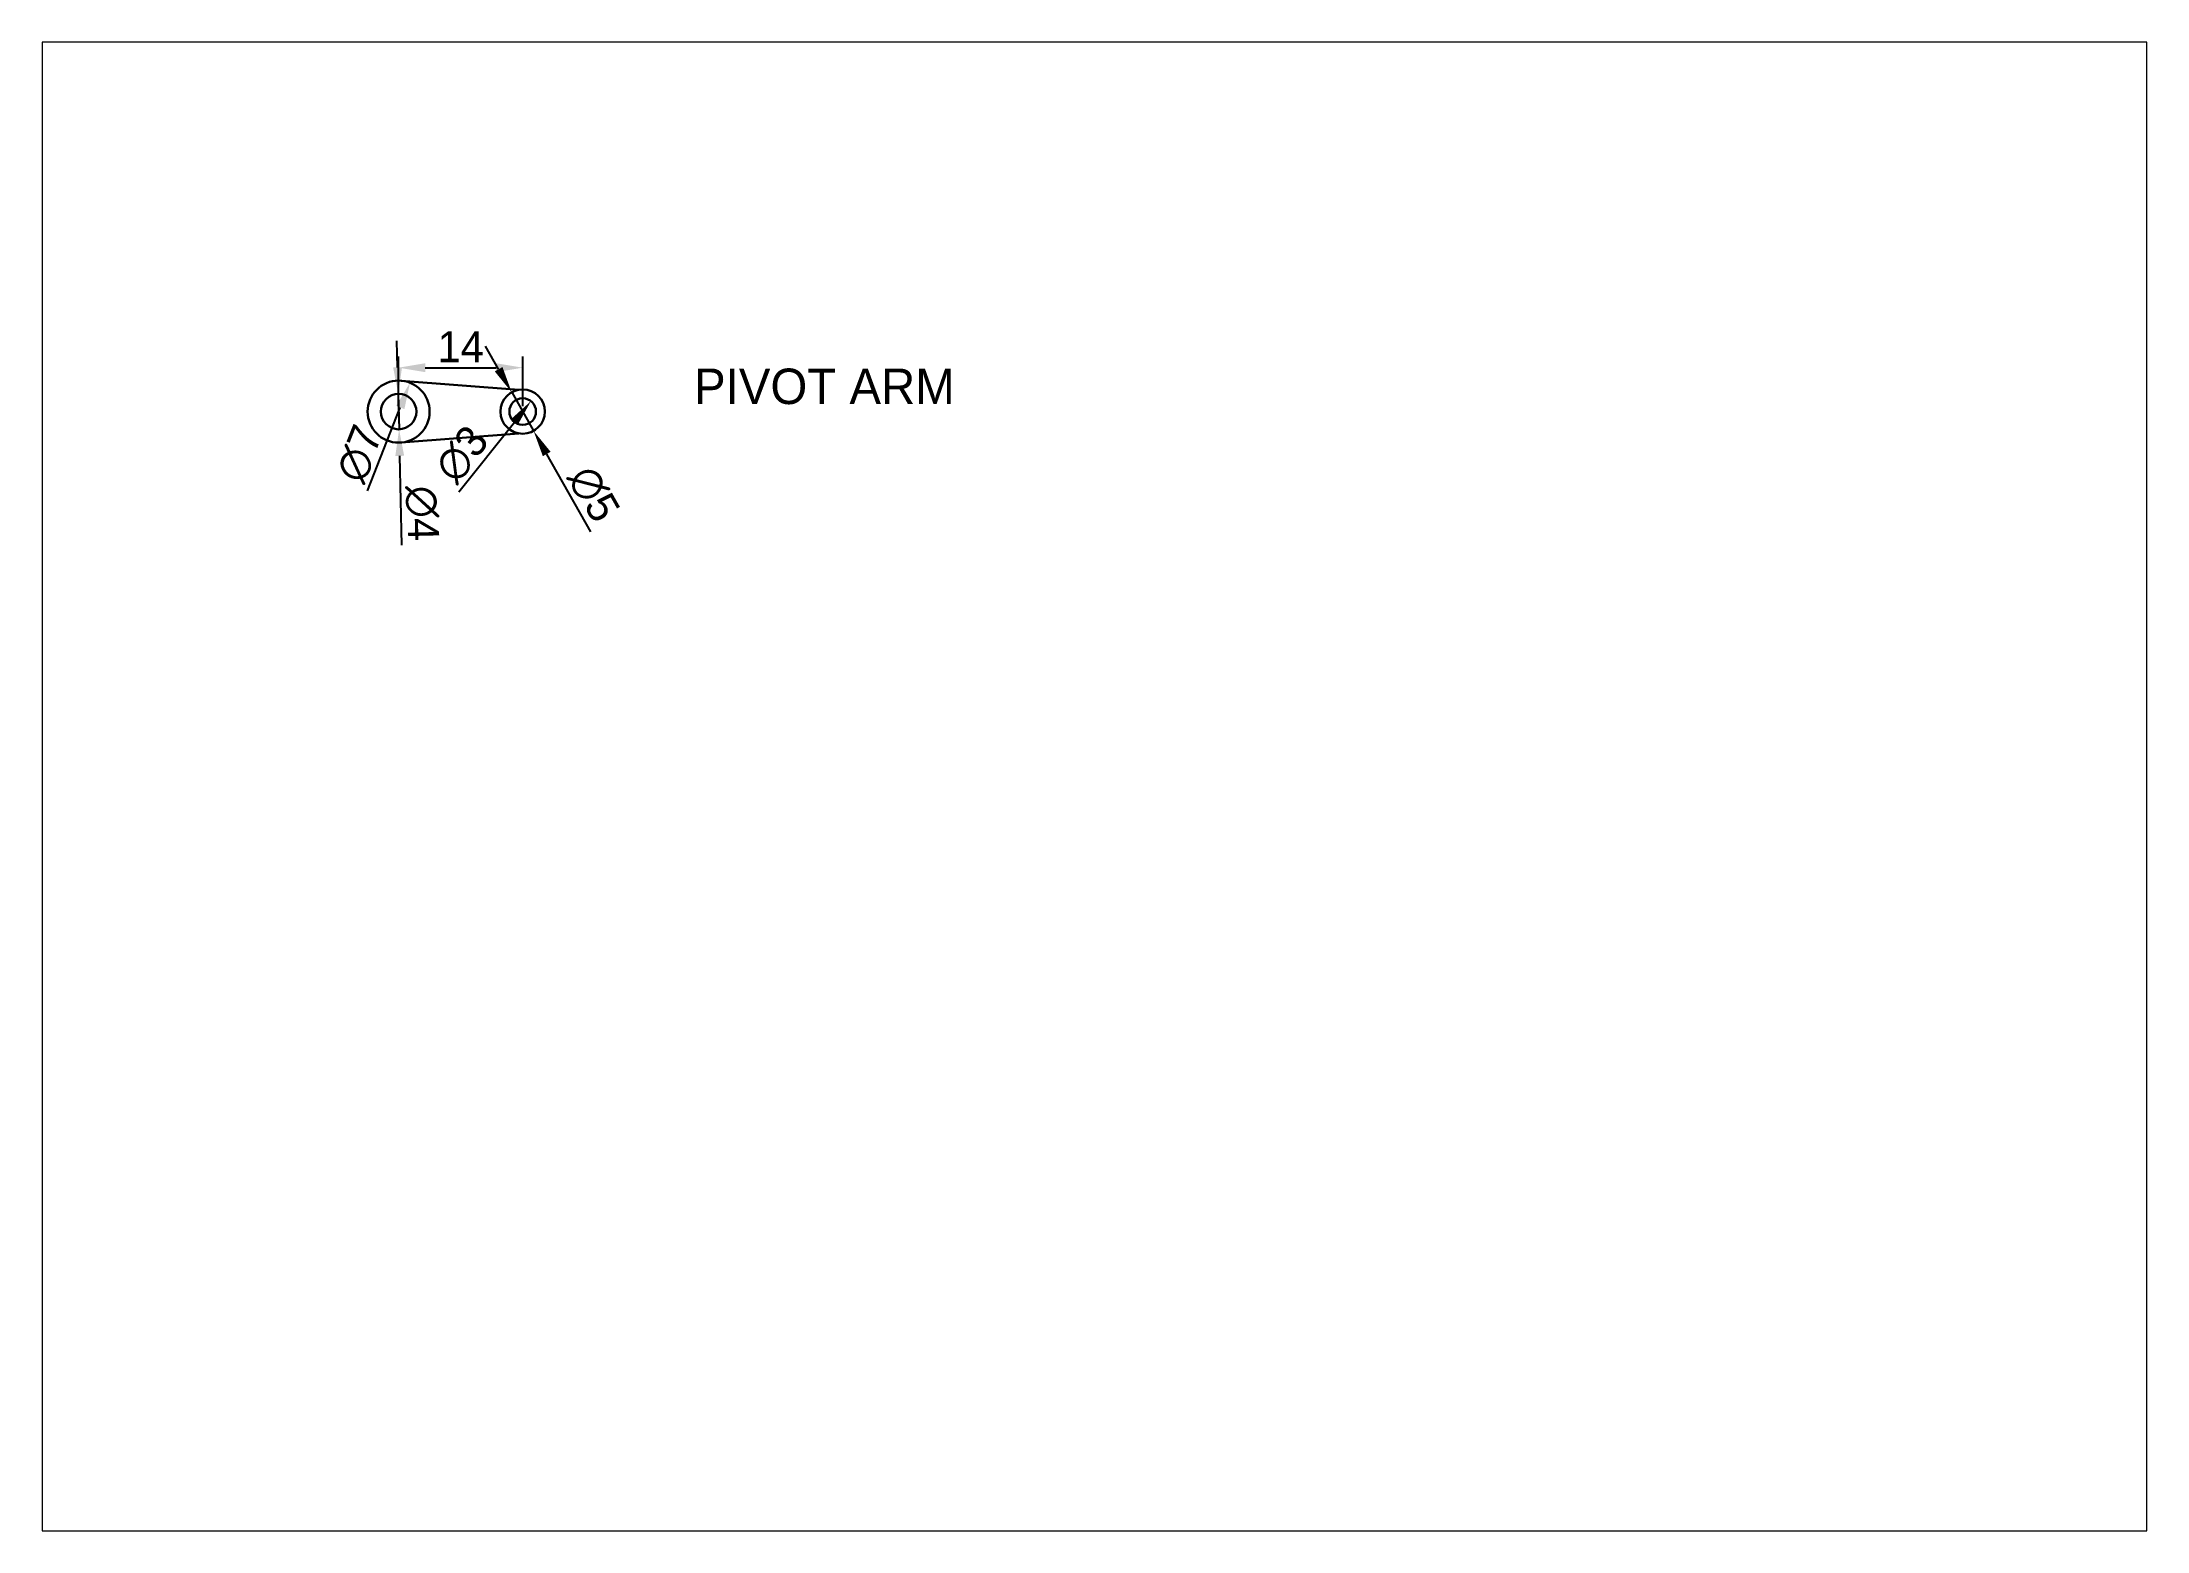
# Paper-space layout 'Layout1' of a CAD drawing. Header units: millimetres. Extents: x 30 to 267, y 21 to 189.
import ezdxf

# ---------------------------------------------------------------- set-up
doc = ezdxf.new("R2010")
doc.units = ezdxf.units.MM
doc.layers.add('DIMENSION', color=5, linetype='Continuous')
doc.layers.add('OBJECT THICKNESS', color=250, linetype='Continuous', lineweight=30)
doc.layers.add('TEXT', color=1, linetype='Continuous', lineweight=30)
doc.dimstyles.new('ISO-25', dxfattribs={"dimtxt": 3.5, "dimasz": 3, "dimexe": 1.25, "dimexo": 0.625, "dimtad": 1, "dimtxsty": 'Standard', "dimcen": 2.5, "dimadec": 0, "dimazin": 0, "dimtfac": 1, "dimtmove": 0, "dimatfit": 3, "dimfxl": 1, "dimarcsym": 0})

# ---------------------------------------------------------------- blocks, each defined once
blk = doc.blocks.new('*D2')
at = {"layer": 'Defpoints', "color": 0, "transparency": 16777216}
for p in [(83.95, 152.26), (69.95, 147.3), (83.95, 147.3)]:
    blk.add_point(p, dxfattribs=at)
at = {"layer": 'DIMENSION', "color": 0, "lineweight": -2, "transparency": 16777216}
for p, q in [((69.95, 147.93), (69.95, 153.51)), ((72.95, 152.26), (80.95, 152.26)), ((83.95, 147.93), (83.95, 153.51))]:
    blk.add_line(p, q, dxfattribs=at)
at = {"layer": 'DIMENSION', "color": 0, "transparency": 16777216}
for points in [[(72.95, 152.76), (72.95, 151.76), (69.95, 152.26)], [(80.95, 152.76), (80.95, 151.76), (83.95, 152.26)]]:
    blk.add_solid(points, dxfattribs=at)
at = {"layer": 'DIMENSION', "color": 0, "transparency": 16777216, "insert": (76.95, 154.63), "char_height": 3.5, "attachment_point": 5}
blk.add_mtext('14', dxfattribs=at)
blk = doc.blocks.new('*D6')
at = {"layer": 'Defpoints', "color": 0, "transparency": 16777216}
for p in [(69.9, 149.3), (70, 145.3)]:
    blk.add_point(p, dxfattribs=at)
at = {"layer": 'DIMENSION', "color": 0, "lineweight": -2, "transparency": 16777216}
for p, q in [((69.83, 152.3), (69.76, 155.3)), ((69.9, 149.3), (70, 145.3)), ((70.31, 132.22), (70.07, 142.3))]:
    blk.add_line(p, q, dxfattribs=at)
at = {"layer": 'DIMENSION', "color": 0, "transparency": 16777216}
for points in [[(70.33, 152.31), (69.33, 152.29), (69.9, 149.3)], [(70.57, 142.32), (69.57, 142.29), (70, 145.3)]]:
    blk.add_solid(points, dxfattribs=at)
at = {"layer": 'DIMENSION', "color": 0, "transparency": 16777216, "insert": (72.6, 135.82), "char_height": 3.5, "attachment_point": 5, "rotation": 271.3768}
blk.add_mtext('∅4', dxfattribs=at)
blk = doc.blocks.new('*D9')
at = {"layer": 'Defpoints', "color": 0, "transparency": 16777216}
for p in [(71.23, 150.56), (68.67, 144.05)]:
    blk.add_point(p, dxfattribs=at)
at = {"layer": 'DIMENSION', "color": 0, "lineweight": -2, "transparency": 16777216}
blk.add_line((66.45, 138.38), (70.13, 147.77), dxfattribs=at)
at = {"layer": 'DIMENSION', "color": 0, "transparency": 16777216}
blk.add_solid([(69.67, 147.95), (70.6, 147.59), (71.23, 150.56)], dxfattribs=at)
at = {"layer": 'DIMENSION', "color": 0, "transparency": 16777216, "insert": (65.53, 142.55), "char_height": 3.5, "attachment_point": 5, "rotation": 68.5714}
blk.add_mtext('∅7', dxfattribs=at)
blk = doc.blocks.new('*D10')
at = {"layer": 'Defpoints', "color": 0, "transparency": 16777216}
for p in [(82.71, 149.48), (85.18, 145.13)]:
    blk.add_point(p, dxfattribs=at)
at = {"layer": 'DIMENSION', "color": 0, "lineweight": -2, "transparency": 16777216}
for p, q in [((81.23, 152.09), (79.75, 154.69)), ((82.71, 149.48), (85.18, 145.13)), ((91.65, 133.75), (86.67, 142.52))]:
    blk.add_line(p, q, dxfattribs=at)
at = {"layer": 'DIMENSION', "color": 0, "transparency": 16777216}
for points in [[(81.67, 152.33), (80.8, 151.84), (82.71, 149.48)], [(87.1, 142.77), (86.23, 142.27), (85.18, 145.13)]]:
    blk.add_solid(points, dxfattribs=at)
at = {"layer": 'DIMENSION', "color": 0, "transparency": 16777216, "insert": (91.96, 138.01), "char_height": 3.5, "attachment_point": 5, "rotation": 299.6077}
blk.add_mtext('∅5', dxfattribs=at)
blk = doc.blocks.new('*D12')
at = {"layer": 'Defpoints', "color": 0, "transparency": 16777216}
for p in [(84.88, 148.48), (83.01, 146.13)]:
    blk.add_point(p, dxfattribs=at)
at = {"layer": 'DIMENSION', "color": 0, "lineweight": -2, "transparency": 16777216}
blk.add_line((76.73, 138.25), (83.01, 146.13), dxfattribs=at)
at = {"layer": 'DIMENSION', "color": 0, "transparency": 16777216}
blk.add_solid([(82.62, 146.44), (83.4, 145.82), (84.88, 148.48)], dxfattribs=at)
at = {"layer": 'DIMENSION', "color": 0, "transparency": 16777216, "insert": (77.08, 142.5), "char_height": 3.5, "attachment_point": 5, "rotation": 51.4286}
blk.add_mtext('∅3', dxfattribs=at)

psp = doc.layouts.get("Layout1")

# ---------------------------------------------------------------- linework, layer by layer
at = {"layer": 'OBJECT THICKNESS'}
for p, q in [((83.503, 149.763), (70.22, 150.793)), ((83.503, 144.844), (70.22, 143.814)), ((83.503, 144.844), (83.503, 144.844))]:
    psp.add_line(p, q, dxfattribs=at)
for centre, radius in [((69.949, 147.303), 3.5), ((83.949, 147.303), 2.5), ((69.949, 147.303), 2), ((83.949, 147.303), 1.5)]:
    psp.add_circle(centre, radius, dxfattribs=at)

# ---------------------------------------------------------------- texts
at = {"layer": 'TEXT'}
psp.add_text('PIVOT ARM', height=4, dxfattribs=at).set_placement((103.298, 148.158))

# ---------------------------------------------------------------- dimensions: what is measured, and where the dimension line sits
at = {"layer": 'DIMENSION'}
dim = psp.add_linear_dim(base=(83.949, 152.257), p1=(69.949, 147.303), p2=(83.949, 147.303), dimstyle='ISO-25', dxfattribs=at)
dim.commit()
dim.dimension.update_dxf_attribs({"geometry": '*D2', "text_midpoint": (76.949, 154.632)})
for p1, p2, picture, middle in [((69.901, 149.303), (69.997, 145.304), '*D6', (70.226, 135.765)), ((82.714, 149.477), (85.184, 145.13), '*D10', (89.898, 136.834))]:
    dim = psp.add_diameter_dim_2p(p1=p1, p2=p2, dimstyle='ISO-25', dxfattribs=at)
    dim.commit()
    dim.dimension.update_dxf_attribs({"geometry": picture, "text_midpoint": middle})
for p1, p2, picture, middle in [((68.67, 144.045), (71.228, 150.561), '*D9', (67.742, 141.679)), ((83.014, 146.131), (84.884, 148.476), '*D12', (78.935, 141.016))]:
    dim = psp.add_diameter_dim_2p(p1=p1, p2=p2, dimstyle='ISO-25', dxfattribs=at)
    dim.commit()
    dim.dimension.update_dxf_attribs({"geometry": picture, "text_midpoint": middle, "dimtype": 163})

# ---------------------------------------------------------------- viewports
at = {"layer": '0'}
psp.add_viewport(center=(148.5, 105), size=(237.6, 168), view_center_point=(300, 250), view_height=505.27241, dxfattribs=at)

doc.saveas('drawing.dxf')
